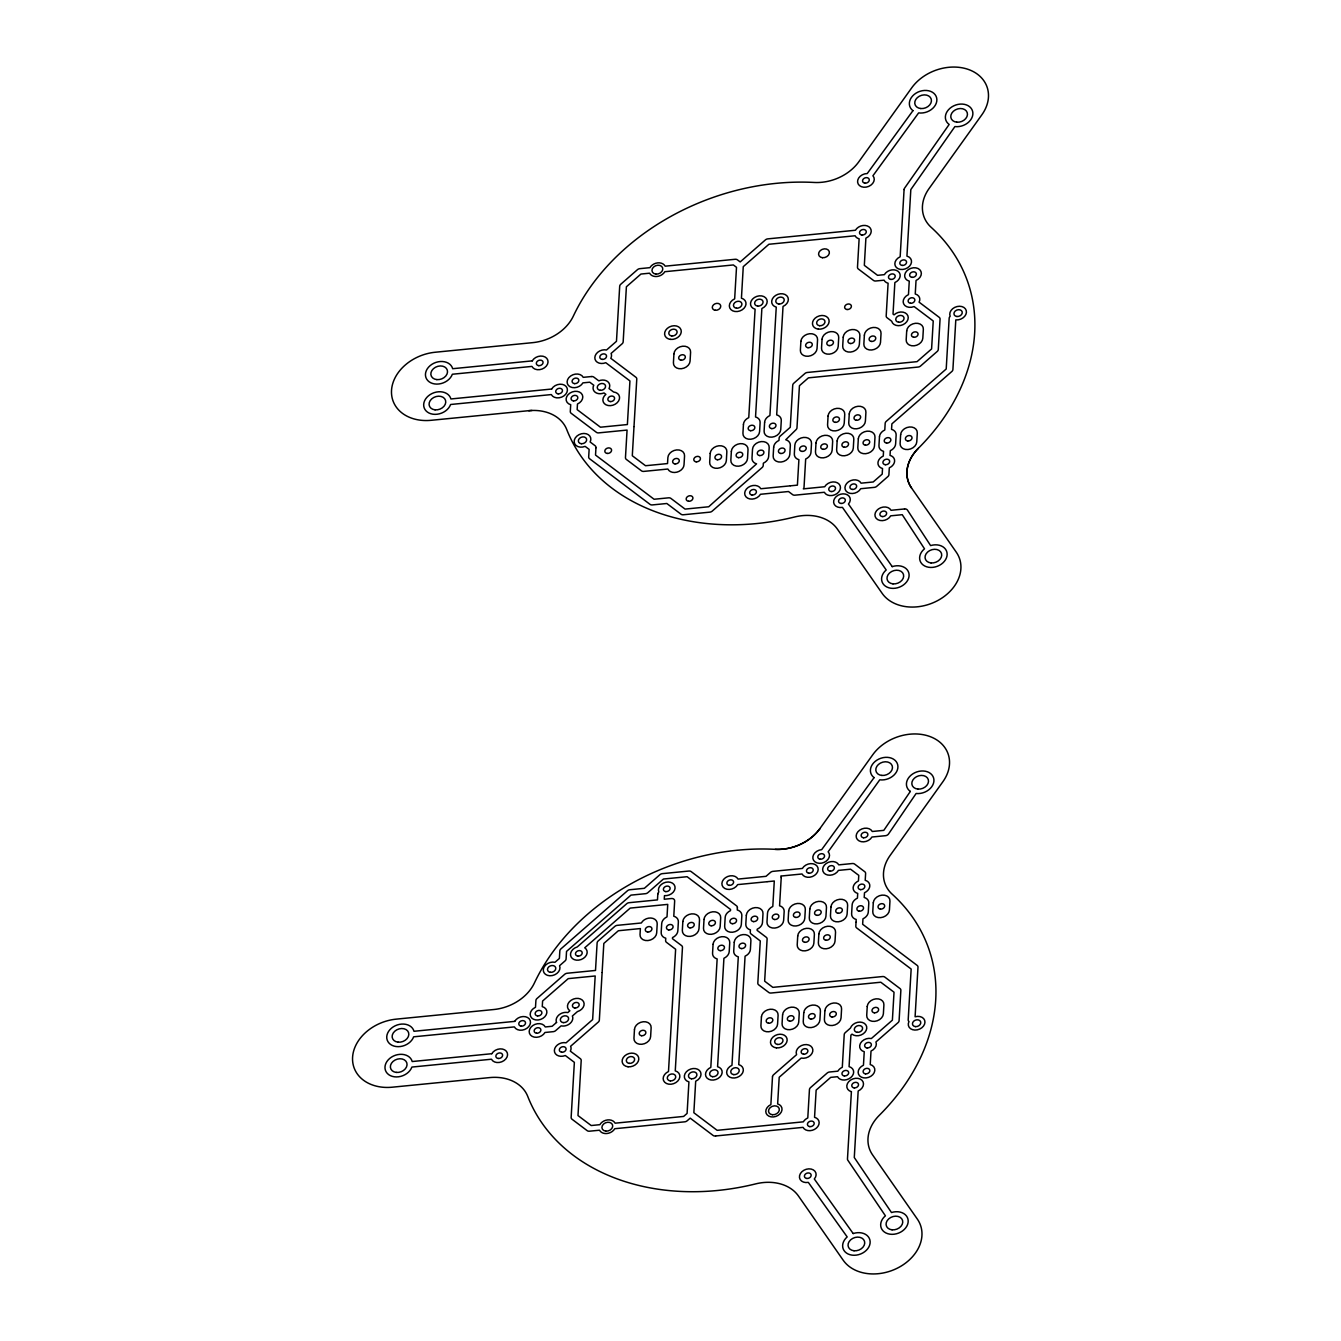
<?xml version="1.0" encoding="UTF-8"?>
<svg xmlns="http://www.w3.org/2000/svg" width="1341" height="1341" viewBox="0 0 1341 1341"><rect width="100%" height="100%" fill="white"/><g stroke="black" fill="none" stroke-linecap="round" stroke-linejoin="round"><path stroke-width="1.5" d="M602.109 972.678L599.343 1020.082A3.47 2.682 -20.1 0 1 598.237 1022.127L570.629 1046.265A8.549 6.588 -20.1 0 1 570.344 1051.143L580.318 1058.669A3.487 2.682 -20.1 0 1 581.189 1060.681L577.988 1115.561L591.213 1125.535L599.863 1124.68A8.549 6.588 -20.1 0 1 607.708 1119.903A8.549 6.588 -20.1 0 1 615.083 1123.188L683.625 1116.433L687.095 1113.416L688.922 1081.885A8.549 6.588 -20.1 0 1 686.357 1071.794A8.549 6.588 -20.1 0 1 699.482 1070.504A8.549 6.588 -20.1 0 1 695.694 1081.215L693.85 1112.745L717.15 1130.329L803.36 1121.83A8.549 6.588 -20.1 0 1 807.785 1117.975L809.444 1089.613A3.47 2.682 -20.1 0 1 810.551 1087.568L827.179 1073.035A3.487 2.682 -20.1 0 1 829.794 1071.979L837.874 1071.174A8.549 6.588 -20.1 0 1 842.299 1067.302L844.21 1034.783A3.487 2.682 -20.1 0 1 845.316 1032.587L850.429 1028.111A8.549 6.588 -20.1 0 1 862.313 1022.429A8.549 6.588 -20.1 0 1 864.911 1032.302A8.549 6.588 -20.1 0 1 852.021 1034.146L850.915 1035.118L849.071 1066.648A8.549 6.588 -20.1 0 1 850.932 1077.426A8.549 6.588 -20.1 0 1 837.555 1076.706L830.699 1077.376L816.149 1090.099L814.557 1117.304A8.549 6.588 -20.1 0 1 816.418 1128.083A8.549 6.588 -20.1 0 1 803.041 1127.362L715.608 1135.978M602.126 972.426L603.819 943.444L618.369 930.738L640.378 928.559L640.026 934.576A8.549 6.588 -20.1 0 0 647.954 940.561A8.549 6.588 -20.1 0 0 656.688 932.934L657.207 924.033A8.549 6.588 -20.1 0 0 650.905 918.015A8.549 6.588 -20.1 0 0 641.35 922.977L617.279 925.34A3.487 2.682 -20.1 0 0 614.714 926.497L598.22 940.913A3.487 2.682 -20.1 0 0 597.114 943.109L595.505 970.448L567.327 973.231A3.487 2.682 -20.1 0 0 564.712 974.287L537.003 998.492A3.487 2.682 -20.1 0 0 535.897 1000.688L535.495 1007.292A8.549 6.588 -20.1 0 0 531.723 1018.02A8.549 6.588 -20.1 0 0 544.848 1016.729A8.549 6.588 -20.1 0 0 542.267 1006.622L542.602 1001.023L568.232 978.628L595.186 975.98L592.638 1019.596L566.07 1042.812A8.549 6.588 -20.1 0 0 554.369 1050.288A8.549 6.588 -20.1 0 0 565.315 1055.518L574.367 1062.34L571.149 1117.371A3.487 2.682 -20.1 0 0 572.138 1119.316L587.14 1130.631A3.487 2.682 -20.1 0 0 589.654 1131.184L599.528 1130.212A8.549 6.588 -20.1 0 0 606.903 1133.514A8.549 6.588 -20.1 0 0 614.765 1128.72L684.698 1121.83A3.487 2.682 -20.1 0 0 687.279 1120.674L690.179 1118.143L713.077 1135.425A3.487 2.682 -20.1 0 0 715.608 1135.978M633.991 426.773L632.298 455.756L645.524 465.729L667.533 463.567L667.885 457.549A8.549 6.588 -20.1 0 1 676.618 449.922A8.549 6.588 -20.1 0 1 684.547 455.906L684.027 464.807A8.549 6.588 -20.1 0 1 676.954 472.149A8.549 6.588 -20.1 0 1 667.868 469.032L643.797 471.395A3.487 2.682 -20.1 0 1 641.333 470.725L626.348 459.427A3.487 2.682 -20.1 0 1 625.476 457.415L627.068 430.075L598.891 432.858A3.487 2.682 -20.1 0 1 596.376 432.305L571.182 413.296A3.487 2.682 -20.1 0 1 570.311 411.301L570.696 404.697A8.549 6.588 -20.1 0 1 568.131 394.606A8.549 6.588 -20.1 0 1 581.256 393.299A8.549 6.588 -20.1 0 1 577.468 404.027L577.15 409.625L600.45 427.209L627.387 424.544L629.935 380.928L605.78 362.707A8.549 6.588 -20.1 0 1 594.834 357.46A8.549 6.588 -20.1 0 1 606.534 350.001L616.474 341.301L619.693 286.27A3.487 2.682 -20.1 0 1 620.933 284.108L637.428 269.692A3.487 2.682 -20.1 0 1 640.043 268.636L649.916 267.664A8.549 6.588 -20.1 0 1 657.76 262.87A8.549 6.588 -20.1 0 1 665.136 266.172L735.086 259.282A3.487 2.682 -20.1 0 1 737.55 259.936L740.182 261.931L765.393 239.905A3.487 2.682 -20.1 0 1 768.007 238.849L855.441 230.25A8.549 6.588 -20.1 0 1 869.052 226.864A8.549 6.588 -20.1 0 1 865.9 238.145L864.325 265.35L877.55 275.324L884.389 274.654A8.549 6.588 -20.1 0 1 898.017 271.268A8.549 6.588 -20.1 0 1 894.866 282.549L893.022 314.079L894.045 314.833A8.549 6.588 -20.1 0 1 906.851 314.146A8.549 6.588 -20.1 0 1 903.063 324.656A8.549 6.588 -20.1 0 1 891.715 321.253L887.072 317.75A3.487 2.682 -20.1 0 1 886.2 315.738L888.094 283.219A8.549 6.588 -20.1 0 1 884.071 280.185L875.991 280.973A3.487 2.682 -20.1 0 1 873.477 280.42L858.357 269.021A3.47 2.682 -20.1 0 1 857.486 267.161L859.128 238.815A8.549 6.588 -20.1 0 1 855.105 235.765L768.913 244.263L743.266 266.658L741.439 298.188A8.549 6.588 -20.1 0 1 744.004 308.279A8.549 6.588 -20.1 0 1 730.879 309.57A8.549 6.588 -20.1 0 1 734.667 298.842L736.511 267.328L733.359 264.948L664.818 271.703A8.549 6.588 -20.1 0 1 656.973 276.481A8.549 6.588 -20.1 0 1 649.597 273.195L640.948 274.05L626.398 286.756L623.179 341.637A3.487 2.682 -20.1 0 1 622.073 343.832L611.094 353.437A8.549 6.588 -20.1 0 1 610.809 358.315L635.902 377.257A3.47 2.682 -20.1 0 1 636.774 379.117L634.008 426.522M781.216 877.701L779.574 905.795A8.549 6.588 -20.1 0 1 784.167 911.528L783.63 920.429A8.549 6.588 -20.1 0 1 774.914 928.056A8.549 6.588 -20.1 0 1 766.985 922.072L767.505 913.171A8.549 6.588 -20.1 0 1 772.802 906.466L774.293 881.003L767.27 881.691M819.904 828.604L872.74 754.765A42.744 32.972 -20.1 0 1 930.369 736.695A42.744 32.972 -20.1 0 1 942.907 781.686L890.072 855.524A42.728 32.972 -20.1 0 0 892.201 894.212A213.672 164.876 -20.1 0 1 879.277 1115.343A42.744 32.972 -20.1 0 0 872.572 1154.886L917.361 1219.12A42.728 32.972 -20.1 0 1 899.375 1267.094A42.728 32.972 -20.1 0 1 843.221 1260.255L798.448 1196.004A42.744 32.972 -20.1 0 0 755.737 1183.868A213.672 164.876 -20.1 0 1 527.751 1096.418A42.744 32.989 -20.1 0 0 489.834 1077.577L392.243 1087.199A42.728 32.972 -20.1 0 1 352.582 1057.261A42.728 32.972 -20.1 0 1 396.215 1019.143L493.806 1009.522A42.728 32.972 -20.1 0 0 534.405 982.987A213.672 164.876 -20.1 0 1 775.266 849.339A42.744 32.989 -20.1 0 0 819.921 828.604A42.761 32.989 -20.1 0 1 775.266 849.339M528.79 410.681L431.199 420.303A42.744 32.972 -20.1 0 1 391.522 390.382A42.744 32.972 -20.1 0 1 435.171 352.247L532.763 342.642A42.728 32.972 -20.1 0 0 573.345 316.09A213.672 164.876 -20.1 0 1 814.205 182.46A42.744 32.989 -20.1 0 0 858.86 161.708L911.696 87.869A42.744 32.972 -20.1 0 1 969.325 69.799A42.744 32.972 -20.1 0 1 981.863 114.79L929.011 188.628A42.728 32.972 -20.1 0 0 931.157 227.316A213.672 164.876 -20.1 0 1 918.233 448.43A42.728 32.972 -20.1 0 0 911.545 487.99L956.301 552.224A42.744 32.972 -20.1 0 1 938.348 600.215A42.744 32.972 -20.1 0 1 882.16 593.359L837.404 529.125A42.728 32.972 -20.1 0 0 794.677 516.972A213.672 164.876 -20.1 0 1 566.723 429.506A42.744 32.989 -20.1 0 0 528.79 410.681L531.991 410.48M790.05 485.861L760.8 488.744A8.549 6.588 -20.1 0 0 748.211 487.403A8.549 6.588 -20.1 0 0 747.591 498.131A8.549 6.588 -20.1 0 0 760.481 494.276L788.491 491.527L792.464 494.511A3.487 2.682 -20.1 0 0 794.928 495.181L824.346 492.281A8.549 6.588 -20.1 0 0 836.935 493.622A8.549 6.588 -20.1 0 0 837.572 482.894A8.549 6.588 -20.1 0 0 824.681 486.749L803.343 488.862A3.47 2.682 -20.1 0 0 804.03 487.236L805.673 459.024A8.549 6.588 -20.1 0 0 810.987 452.319L811.506 443.418A8.549 6.588 -20.1 0 0 803.561 437.434A8.549 6.588 -20.1 0 0 794.844 445.061L794.325 453.962A8.549 6.588 -20.1 0 0 798.901 459.678L797.409 485.14L790.402 485.828M766.918 881.741L737.684 884.607A8.549 6.588 -20.1 0 1 724.794 888.463A8.549 6.588 -20.1 0 1 725.414 877.735A8.549 6.588 -20.1 0 1 738.003 879.076L766.013 876.327L770.388 872.505A3.487 2.682 -20.1 0 1 772.969 871.348L802.387 868.448A8.549 6.588 -20.1 0 1 815.278 864.593A8.549 6.588 -20.1 0 1 814.641 875.321A8.549 6.588 -20.1 0 1 802.052 873.98L780.73 876.075A3.47 2.682 -20.1 0 1 781.233 877.584M911.528 487.99A42.744 32.989 -20.1 0 1 918.233 448.43M595.957 447.726L595.521 455.068L654.09 499.254L668.556 497.829A3.487 2.682 -20.1 0 1 671.02 498.5L685.067 509.094L708.719 506.764L756.575 463.852A8.549 6.588 -20.1 0 1 751.999 458.119L752.519 449.218A8.549 6.588 -20.1 0 1 761.252 441.591A8.549 6.588 -20.1 0 1 769.181 447.576L768.661 456.476A8.549 6.588 -20.1 0 1 763.347 463.181L763.23 465.344A3.487 2.682 -20.1 0 1 762.107 467.54L712.239 511.105A3.47 2.682 -20.1 0 1 709.741 512.161L683.524 514.743A3.487 2.682 -20.1 0 1 680.993 514.19L666.829 503.495L652.531 504.903A3.487 2.682 -20.1 0 1 650.016 504.35L589.571 458.739A3.47 2.682 -20.1 0 1 588.682 456.895L589.135 449.386L585.129 446.369A8.549 6.588 -20.1 0 1 574.183 441.96A8.549 6.588 -20.1 0 1 583.922 433.461A8.549 6.588 -20.1 0 1 590.141 441.994L595.086 445.715A3.487 2.682 -20.1 0 1 595.957 447.726M737.382 907.807L737.265 909.969A8.549 6.588 -20.1 0 1 741.841 915.702L741.322 924.603A8.549 6.588 -20.1 0 1 732.588 932.23A8.549 6.588 -20.1 0 1 724.66 926.245L725.179 917.345A8.549 6.588 -20.1 0 1 730.493 910.64L730.56 909.483L687.112 876.712L663.46 879.025L648.005 892.536A3.487 2.682 -20.1 0 1 645.44 893.693L630.974 895.118L566.539 951.406L566.103 958.765A3.487 2.682 -20.1 0 1 564.997 960.961L559.549 965.721A8.549 6.588 -20.1 0 1 552.257 975.577A8.549 6.588 -20.1 0 1 543.407 968.906A8.549 6.588 -20.1 0 1 554.99 962.285L559.398 958.429L559.834 950.937A3.47 2.682 -20.1 0 1 560.94 948.875L627.437 890.776A3.487 2.682 -20.1 0 1 630.069 889.72L644.351 888.312L659.94 874.684A3.487 2.682 -20.1 0 1 662.555 873.628L688.788 871.047A3.47 2.682 -20.1 0 1 691.185 871.616L736.511 905.812A3.487 2.682 -20.1 0 1 737.382 907.807M856.027 922.306L855.826 925.944A3.487 2.682 -20.1 0 0 856.681 927.938L911.159 969.04L908.209 1019.596A3.487 2.682 -20.1 0 0 908.98 1021.54A8.549 6.588 -20.1 0 0 914.83 1030.056A8.549 6.588 -20.1 0 0 924.955 1022.177A8.549 6.588 -20.1 0 0 915.098 1016.78L917.982 967.364A3.487 2.682 -20.1 0 0 917.11 965.369L862.649 924.267L862.967 918.803A8.549 6.588 -20.1 0 0 868.281 912.098L868.8 903.197A8.549 6.588 -20.1 0 0 864.207 897.464L864.492 892.754A8.549 6.588 -20.1 0 0 869.789 886.049A8.549 6.588 -20.1 0 0 865.213 880.316L865.615 873.561A3.487 2.682 -20.1 0 0 864.61 871.616L854.653 864.107A3.487 2.682 -20.1 0 0 852.138 863.554L838.762 864.861A8.549 6.588 -20.1 0 0 826.173 863.52A8.549 6.588 -20.1 0 0 825.553 874.248A8.549 6.588 -20.1 0 0 838.443 870.393L850.58 869.203L858.776 875.371L858.441 880.97A8.549 6.588 -20.1 0 0 853.144 887.675A8.549 6.588 -20.1 0 0 857.72 893.408L857.435 898.135A8.549 6.588 -20.1 0 0 852.138 904.84L851.619 913.741A8.549 6.588 -20.1 0 0 856.195 919.473L856.027 922.306M634.477 1029.385L633.958 1038.286A8.549 6.588 -20.1 0 0 641.903 1044.27A8.549 6.588 -20.1 0 0 650.62 1036.643L651.139 1027.742A8.549 6.588 -20.1 0 0 643.211 1021.758A8.549 6.588 -20.1 0 0 634.477 1029.385M673.936 353.84L673.417 362.74A8.549 6.588 -20.1 0 0 681.362 368.725A8.549 6.588 -20.1 0 0 690.079 361.098L690.598 352.197A8.549 6.588 -20.1 0 0 682.67 346.213A8.549 6.588 -20.1 0 0 673.936 353.84M657.828 894.028L657.476 899.895L629.13 902.694A3.487 2.682 -20.1 0 0 626.565 903.851L577.233 946.947A8.549 6.588 -20.1 0 0 571.115 956.971A8.549 6.588 -20.1 0 0 583.436 958.362A8.549 6.588 -20.1 0 0 584.76 947.785L630.203 908.092L667.734 904.387L667.013 916.875A8.549 6.588 -20.1 0 0 661.7 923.58L661.18 932.481A8.549 6.588 -20.1 0 0 665.756 938.214L665.622 940.51A3.487 2.682 -20.1 0 0 666.628 942.455L675.629 949.26L668.489 1071.526A8.549 6.588 -20.1 0 0 664.7 1082.254A8.549 6.588 -20.1 0 0 677.842 1080.963A8.549 6.588 -20.1 0 0 675.261 1070.872L682.468 947.45A3.487 2.682 -20.1 0 0 681.479 945.506L672.461 938.7L672.528 937.56A8.549 6.588 -20.1 0 0 677.842 930.855L678.362 921.954A8.549 6.588 -20.1 0 0 673.785 916.221L674.657 901.085A3.47 2.682 -20.1 0 0 671.455 898.52L664.248 899.241L664.466 895.654A8.549 6.588 -20.1 0 0 675.059 888.245A8.549 6.588 -20.1 0 0 665.756 882.277A8.549 6.588 -20.1 0 0 658.833 892.05A3.47 2.682 -20.1 0 0 657.828 894.028M682.854 921.502L682.334 930.403A8.549 6.588 -20.1 0 0 690.28 936.387A8.549 6.588 -20.1 0 0 698.996 928.76L699.516 919.859A8.549 6.588 -20.1 0 0 691.587 913.875A8.549 6.588 -20.1 0 0 682.854 921.502M710.21 453.392L709.674 462.293A8.549 6.588 -20.1 0 0 717.619 468.277A8.549 6.588 -20.1 0 0 726.336 460.65L726.856 451.749A8.549 6.588 -20.1 0 0 718.927 445.765A8.549 6.588 -20.1 0 0 710.21 453.392M704.025 919.423L703.505 928.324A8.549 6.588 -20.1 0 0 711.434 934.308A8.549 6.588 -20.1 0 0 720.167 926.681L720.687 917.78A8.549 6.588 -20.1 0 0 712.741 911.796A8.549 6.588 -20.1 0 0 704.025 919.423M731.365 451.297L730.845 460.198A8.549 6.588 -20.1 0 0 738.774 466.182A8.549 6.588 -20.1 0 0 747.507 458.572L748.027 449.671A8.549 6.588 -20.1 0 0 740.081 443.67A8.549 6.588 -20.1 0 0 731.365 451.297M713.077 944.299L712.557 953.2A8.549 6.588 -20.1 0 0 717.15 958.932L710.814 1067.369A8.549 6.588 -20.1 0 0 707.025 1078.08A8.549 6.588 -20.1 0 0 720.151 1076.789A8.549 6.588 -20.1 0 0 717.586 1066.698L723.922 958.279A8.549 6.588 -20.1 0 0 729.219 951.574L729.739 942.673A8.549 6.588 -20.1 0 0 721.81 936.688A8.549 6.588 -20.1 0 0 713.077 944.299M743.45 424.343L742.931 433.244A8.549 6.588 -20.1 0 0 750.876 439.228A8.549 6.588 -20.1 0 0 759.593 431.601L760.112 422.7A8.549 6.588 -20.1 0 0 755.536 416.967L761.872 308.531A8.549 6.588 -20.1 0 0 765.661 297.819A8.549 6.588 -20.1 0 0 752.519 299.11A8.549 6.588 -20.1 0 0 755.1 309.201L748.764 417.638A8.549 6.588 -20.1 0 0 743.45 424.343M734.248 942.22L733.728 951.121A8.549 6.588 -20.1 0 0 738.304 956.854L731.968 1065.29A8.549 6.588 -20.1 0 0 728.18 1076.002A8.549 6.588 -20.1 0 0 741.322 1074.711A8.549 6.588 -20.1 0 0 738.74 1064.62L745.076 956.183A8.549 6.588 -20.1 0 0 750.39 949.478L750.91 940.577A8.549 6.588 -20.1 0 0 742.964 934.593A8.549 6.588 -20.1 0 0 734.248 942.22M764.621 422.247L764.102 431.148A8.549 6.588 -20.1 0 0 772.03 437.132A8.549 6.588 -20.1 0 0 780.764 429.506L781.283 420.605A8.549 6.588 -20.1 0 0 776.69 414.872L783.027 306.452A8.549 6.588 -20.1 0 0 786.815 295.724A8.549 6.588 -20.1 0 0 773.69 297.031A8.549 6.588 -20.1 0 0 776.255 307.123L769.918 415.542A8.549 6.588 -20.1 0 0 764.621 422.247M746.334 915.249L745.814 924.15A8.549 6.588 -20.1 0 0 750.407 929.883L750.273 932.179A3.487 2.682 -20.1 0 0 751.262 934.124L760.28 940.929L757.816 982.987A3.487 2.682 -20.1 0 0 758.822 984.948L768.644 992.357A3.487 2.682 -20.1 0 0 771.109 993.027L880.802 982.232L894.028 992.206L892.385 1020.166L871.348 1038.537A8.549 6.588 -20.1 0 0 860.453 1043.332A8.549 6.588 -20.1 0 0 864.241 1051.73L863.453 1065.223A8.549 6.588 -20.1 0 0 859.682 1075.951A8.549 6.588 -20.1 0 0 872.807 1074.661A8.549 6.588 -20.1 0 0 870.225 1064.553L871.013 1051.059A8.549 6.588 -20.1 0 0 875.924 1041.974L897.984 1022.697A3.47 2.682 -20.1 0 0 899.09 1020.635L900.85 990.53A3.487 2.682 -20.1 0 0 899.979 988.535L884.876 977.136A3.47 2.682 -20.1 0 0 882.529 976.55L772.835 987.362L764.655 981.176L767.102 939.253A3.487 2.682 -20.1 0 0 766.231 937.258L757.112 930.369L757.179 929.212A8.549 6.588 -20.1 0 0 762.476 922.507L762.995 913.607A8.549 6.588 -20.1 0 0 755.067 907.622A8.549 6.588 -20.1 0 0 746.334 915.249M773.673 447.14L773.154 456.041A8.549 6.588 -20.1 0 0 781.099 462.025A8.549 6.588 -20.1 0 0 789.815 454.398L790.335 445.497A8.549 6.588 -20.1 0 0 785.759 439.764L795.867 429.841A3.487 2.682 -20.1 0 0 796.99 427.645L799.437 385.722L808.439 377.844L918.132 367.048A3.47 2.682 -20.1 0 0 920.563 366.009L937.191 351.476A3.487 2.682 -20.1 0 0 938.298 349.28L940.058 319.175A3.47 2.682 -20.1 0 0 939.186 317.314L919.121 302.178A8.549 6.588 -20.1 0 0 915.249 293.964L916.037 280.47A8.549 6.588 -20.1 0 0 919.809 269.742A8.549 6.588 -20.1 0 0 906.684 271.033A8.549 6.588 -20.1 0 0 909.265 281.141L908.477 294.618A8.549 6.588 -20.1 0 0 903.65 303.871A8.549 6.588 -20.1 0 0 914.109 306.569L933.235 320.985L931.593 348.945L917.043 361.651L807.366 372.463A3.487 2.682 -20.1 0 0 804.784 373.619L793.973 383.073A3.487 2.682 -20.1 0 0 792.732 385.236L790.268 427.31L780.361 435.976A3.487 2.682 -20.1 0 0 779.121 438.138L778.987 440.435A8.549 6.588 -20.1 0 0 773.673 447.14M761.437 1016.88L760.917 1025.781A8.549 6.588 -20.1 0 0 768.846 1031.765A8.549 6.588 -20.1 0 0 777.579 1024.138L778.098 1015.238A8.549 6.588 -20.1 0 0 770.17 1009.253A8.549 6.588 -20.1 0 0 761.437 1016.88M800.895 341.352L800.376 350.252A8.549 6.588 -20.1 0 0 808.305 356.237A8.549 6.588 -20.1 0 0 817.038 348.61L817.557 339.709A8.549 6.588 -20.1 0 0 809.629 333.725A8.549 6.588 -20.1 0 0 800.895 341.352M772.5 1076.823L770.874 1104.598A8.331 6.437 -20.1 0 0 767.287 1115.025A8.331 6.437 -20.1 0 0 780.06 1113.768A8.331 6.437 -20.1 0 0 777.646 1103.928L779.205 1077.259L801.164 1058.083A8.549 6.588 -20.1 0 0 812.747 1051.445A8.549 6.588 -20.1 0 0 803.896 1044.773A8.549 6.588 -20.1 0 0 796.604 1054.646L773.606 1074.728A3.47 2.682 -20.1 0 0 772.5 1076.823M782.591 1014.802L782.071 1023.703A8.549 6.588 -20.1 0 0 790.017 1029.687A8.549 6.588 -20.1 0 0 798.733 1022.06L799.253 1013.159A8.549 6.588 -20.1 0 0 791.324 1007.175A8.549 6.588 -20.1 0 0 782.591 1014.802M788.659 911.092L788.139 919.993A8.549 6.588 -20.1 0 0 796.068 925.977A8.549 6.588 -20.1 0 0 804.801 918.35L805.321 909.449A8.549 6.588 -20.1 0 0 797.392 903.465A8.549 6.588 -20.1 0 0 788.659 911.092M815.999 442.966L815.479 451.867A8.549 6.588 -20.1 0 0 823.408 457.851A8.549 6.588 -20.1 0 0 832.141 450.224L832.66 441.323A8.549 6.588 -20.1 0 0 824.732 435.339A8.549 6.588 -20.1 0 0 815.999 442.966M822.05 339.256L821.53 348.157A8.549 6.588 -20.1 0 0 829.476 354.141A8.549 6.588 -20.1 0 0 838.192 346.514L838.712 337.614A8.549 6.588 -20.1 0 0 830.783 331.629A8.549 6.588 -20.1 0 0 822.05 339.256M797.727 935.968L797.208 944.869A8.549 6.588 -20.1 0 0 805.136 950.853A8.549 6.588 -20.1 0 0 813.87 943.226L814.389 934.325A8.549 6.588 -20.1 0 0 806.444 928.341A8.549 6.588 -20.1 0 0 797.727 935.968M828.084 415.995L827.565 424.896A8.549 6.588 -20.1 0 0 835.51 430.88A8.549 6.588 -20.1 0 0 844.227 423.253L844.746 414.352A8.549 6.588 -20.1 0 0 836.818 408.368A8.549 6.588 -20.1 0 0 828.084 415.995M803.762 1012.706L803.242 1021.607A8.549 6.588 -20.1 0 0 811.171 1027.592A8.549 6.588 -20.1 0 0 819.904 1019.981L820.424 1011.08A8.549 6.588 -20.1 0 0 812.478 1005.08A8.549 6.588 -20.1 0 0 803.762 1012.706M809.813 908.997L809.293 917.898A8.549 6.588 -20.1 0 0 817.222 923.882A8.549 6.588 -20.1 0 0 825.955 916.272L826.475 907.371A8.549 6.588 -20.1 0 0 818.546 901.387A8.549 6.588 -20.1 0 0 809.813 908.997M837.153 440.887L836.633 449.788A8.549 6.588 -20.1 0 0 844.579 455.772A8.549 6.588 -20.1 0 0 853.295 448.145L853.815 439.245A8.549 6.588 -20.1 0 0 845.886 433.26A8.549 6.588 -20.1 0 0 837.153 440.887M843.221 337.178L842.701 346.079A8.549 6.588 -20.1 0 0 850.63 352.063A8.549 6.588 -20.1 0 0 859.363 344.436L859.883 335.535A8.549 6.588 -20.1 0 0 851.937 329.551A8.549 6.588 -20.1 0 0 843.221 337.178M818.882 933.889L818.362 942.79A8.549 6.588 -20.1 0 0 826.291 948.774A8.549 6.588 -20.1 0 0 835.024 941.147L835.544 932.246A8.549 6.588 -20.1 0 0 827.615 926.262A8.549 6.588 -20.1 0 0 818.882 933.889M849.255 413.916L848.736 422.817A8.549 6.588 -20.1 0 0 856.664 428.802A8.549 6.588 -20.1 0 0 865.398 421.175L865.917 412.274A8.549 6.588 -20.1 0 0 857.972 406.289A8.549 6.588 -20.1 0 0 849.255 413.916M824.916 1010.628L824.397 1019.529A8.549 6.588 -20.1 0 0 832.325 1025.513A8.549 6.588 -20.1 0 0 841.058 1017.886L841.578 1008.985A8.549 6.588 -20.1 0 0 833.649 1003.001A8.549 6.588 -20.1 0 0 824.916 1010.628M830.967 906.918L830.448 915.819A8.549 6.588 -20.1 0 0 838.393 921.803A8.549 6.588 -20.1 0 0 847.11 914.176L847.629 905.276A8.549 6.588 -20.1 0 0 839.701 899.291A8.549 6.588 -20.1 0 0 830.967 906.918M858.324 438.809L857.804 447.71A8.549 6.588 -20.1 0 0 865.733 453.694A8.549 6.588 -20.1 0 0 874.466 446.067L874.986 437.166A8.549 6.588 -20.1 0 0 867.04 431.182A8.549 6.588 -20.1 0 0 858.324 438.809M864.375 335.099L863.855 344A8.549 6.588 -20.1 0 0 871.784 349.984A8.549 6.588 -20.1 0 0 880.517 342.357L881.037 333.456A8.549 6.588 -20.1 0 0 873.108 327.472A8.549 6.588 -20.1 0 0 864.375 335.099M879.478 436.713L878.958 445.614A8.549 6.588 -20.1 0 0 883.535 451.347L883.266 456.074A8.549 6.588 -20.1 0 0 877.953 462.779A8.549 6.588 -20.1 0 0 882.529 468.512L882.21 474.111L873.209 481.972L861.056 483.179A8.549 6.588 -20.1 0 0 848.467 481.821A8.549 6.588 -20.1 0 0 847.847 492.549A8.549 6.588 -20.1 0 0 860.738 488.711L874.114 487.386A3.487 2.682 -20.1 0 0 876.729 486.33L887.675 476.759A3.487 2.682 -20.1 0 0 888.915 474.58L889.301 467.841A8.549 6.588 -20.1 0 0 894.615 461.136A8.549 6.588 -20.1 0 0 890.038 455.404L890.307 450.677A8.549 6.588 -20.1 0 0 895.62 443.988L896.14 435.087A8.549 6.588 -20.1 0 0 891.547 429.355L891.882 423.873L951.808 371.524A3.487 2.682 -20.1 0 0 952.915 369.328L955.798 319.912A8.549 6.588 -20.1 0 0 966.408 312.503A8.549 6.588 -20.1 0 0 957.088 306.536A8.549 6.588 -20.1 0 0 950.166 316.308A3.487 2.682 -20.1 0 0 949.16 318.42L946.21 368.993L886.284 421.342A3.487 2.682 -20.1 0 0 885.161 423.538L884.792 430.008A8.549 6.588 -20.1 0 0 879.478 436.713M851.401 1091.675L847.478 1158.909A3.503 2.699 -20.1 0 0 847.931 1160.367L885.412 1215.818A14.114 10.896 -20.1 0 0 887.826 1233.72A14.114 10.896 -20.1 0 0 908.058 1222.741A14.114 10.896 -20.1 0 0 891.48 1212.532L854.284 1157.518L858.173 1091.004A8.549 6.588 -20.1 0 0 861.961 1080.276A8.549 6.588 -20.1 0 0 848.819 1081.567A8.549 6.588 -20.1 0 0 851.401 1091.675M904.085 189.534L900.163 256.768A8.549 6.588 -20.1 0 0 896.375 267.496A8.549 6.588 -20.1 0 0 909.5 266.205A8.549 6.588 -20.1 0 0 906.935 256.114L910.824 189.584L954.909 126.574A14.114 10.896 -20.1 0 0 972.879 112.962A14.114 10.896 -20.1 0 0 953.702 105.855A14.114 10.896 -20.1 0 0 949.16 124.445L904.722 187.958A3.503 2.699 -20.1 0 0 904.085 189.534M867.241 1006.454L866.722 1015.372A8.549 6.588 -20.1 0 0 874.65 1021.356A8.549 6.588 -20.1 0 0 883.384 1013.729L883.903 1004.828A8.549 6.588 -20.1 0 0 875.958 998.844A8.549 6.588 -20.1 0 0 867.241 1006.454M873.293 902.761L872.773 911.662A8.549 6.588 -20.1 0 0 880.702 917.646A8.549 6.588 -20.1 0 0 889.435 910.019L889.955 901.118A8.549 6.588 -20.1 0 0 882.026 895.134A8.549 6.588 -20.1 0 0 873.293 902.761M900.632 434.635L900.113 443.536A8.549 6.588 -20.1 0 0 908.041 449.52A8.549 6.588 -20.1 0 0 916.775 441.893L917.294 432.992A8.549 6.588 -20.1 0 0 909.366 427.008A8.549 6.588 -20.1 0 0 900.632 434.635M906.7 330.925L906.181 339.826A8.549 6.588 -20.1 0 0 914.109 345.81A8.549 6.588 -20.1 0 0 922.826 338.183L923.346 329.283A8.549 6.588 -20.1 0 0 915.417 323.298A8.549 6.588 -20.1 0 0 906.7 330.925M910.338 791.425L883.803 830.364L872.27 831.487A8.549 6.588 -20.1 0 0 859.682 830.146A8.549 6.588 -20.1 0 0 859.061 840.874A8.549 6.588 -20.1 0 0 871.952 837.019L885.462 835.694A3.47 2.682 -20.1 0 0 888.547 833.951L916.121 793.486A14.114 10.896 -20.1 0 0 933.923 779.724A14.114 10.896 -20.1 0 0 914.596 772.835A14.114 10.896 -20.1 0 0 910.338 791.425M874.081 777.612L821.681 849.641A8.549 6.588 -20.1 0 0 812.931 858.676A8.549 6.588 -20.1 0 0 824.195 862.347A8.549 6.588 -20.1 0 0 828.151 851.803L879.763 779.808A14.114 10.896 -20.1 0 0 897.917 766.365A14.114 10.896 -20.1 0 0 878.891 759.04A14.114 10.896 -20.1 0 0 874.081 777.612M912.953 110.666L867.241 173.542A8.549 6.588 -20.1 0 0 857.603 182.108A8.549 6.588 -20.1 0 0 868.599 186.433A8.549 6.588 -20.1 0 0 872.924 175.772L918.635 112.895A14.114 10.896 -20.1 0 0 936.873 99.552A14.114 10.896 -20.1 0 0 917.931 92.11A14.114 10.896 -20.1 0 0 912.953 110.666M556.549 1022.429L552.14 1026.267L545.284 1026.955A8.549 6.588 -20.1 0 0 532.695 1025.614A8.549 6.588 -20.1 0 0 532.075 1036.325A8.549 6.588 -20.1 0 0 544.966 1032.486L553.045 1031.682A3.487 2.682 -20.1 0 0 555.66 1030.626L561.108 1025.865A8.549 6.588 -20.1 0 0 570.076 1023.451A8.549 6.588 -20.1 0 0 572.389 1016.009L577.401 1011.617A8.549 6.588 -20.1 0 0 583.519 1001.593A8.549 6.588 -20.1 0 0 571.199 1000.202A8.549 6.588 -20.1 0 0 569.875 1010.779L567.83 1012.572A8.549 6.588 -20.1 0 0 558.862 1014.986A8.549 6.588 -20.1 0 0 556.549 1022.429M532.243 360.88L452.671 368.708A14.114 10.896 -20.1 0 0 431.886 364.333A14.114 10.896 -20.1 0 0 430.813 382.788A14.114 10.896 -20.1 0 0 452.353 374.24L531.924 366.411A8.549 6.588 -20.1 0 0 544.513 367.752A8.549 6.588 -20.1 0 0 545.133 357.024A8.549 6.588 -20.1 0 0 532.243 360.88M591.314 376.553L583.234 377.341A8.549 6.588 -20.1 0 0 570.646 376A8.549 6.588 -20.1 0 0 570.009 386.728A8.549 6.588 -20.1 0 0 582.916 382.872L589.755 382.202L593.761 385.219A8.549 6.588 -20.1 0 0 595.236 392.293A8.549 6.588 -20.1 0 0 604.02 392.947L605.881 394.355A8.549 6.588 -20.1 0 0 605.981 404.798A8.549 6.588 -20.1 0 0 618.603 400.959A8.549 6.588 -20.1 0 0 613.591 392.008L609.032 388.572A8.549 6.588 -20.1 0 0 607.574 381.498A8.549 6.588 -20.1 0 0 598.79 380.844L593.828 377.106A3.487 2.682 -20.1 0 0 591.314 376.553M551.637 389.041L450.911 398.964A14.114 10.896 -20.1 0 0 430.126 394.589A14.114 10.896 -20.1 0 0 429.036 413.045A14.114 10.896 -20.1 0 0 450.593 404.496L551.319 394.572A8.549 6.588 -20.1 0 0 563.89 395.913A8.549 6.588 -20.1 0 0 564.527 385.185A8.549 6.588 -20.1 0 0 551.637 389.041M904.538 508.96L891.027 510.301A8.549 6.588 -20.1 0 0 878.439 508.96A8.549 6.588 -20.1 0 0 877.819 519.671A8.549 6.588 -20.1 0 0 890.709 515.832L902.242 514.693L924.502 548.821A14.114 10.896 -20.1 0 0 926.631 566.79A14.114 10.896 -20.1 0 0 946.981 555.995A14.114 10.896 -20.1 0 0 930.604 545.586L907.471 510.116A3.47 2.682 -20.1 0 0 904.538 508.96M514.709 1021.373L413.983 1031.279A14.114 10.896 -20.1 0 0 393.181 1026.904A14.114 10.896 -20.1 0 0 392.108 1045.36A14.114 10.896 -20.1 0 0 413.648 1036.811L514.374 1026.904A8.549 6.588 -20.1 0 0 526.963 1028.245A8.549 6.588 -20.1 0 0 527.6 1017.517A8.549 6.588 -20.1 0 0 514.709 1021.373M491.778 1053.708L412.207 1061.536A14.114 10.896 -20.1 0 0 391.421 1057.161A14.114 10.896 -20.1 0 0 390.332 1075.616A14.114 10.896 -20.1 0 0 411.888 1067.067L491.46 1059.222A8.549 6.588 -20.1 0 0 504.032 1060.58A8.549 6.588 -20.1 0 0 504.669 1049.852A8.549 6.588 -20.1 0 0 491.778 1053.708M853.178 1233.552L814.322 1178.99A8.549 6.588 -20.1 0 0 811.204 1169.067A8.549 6.588 -20.1 0 0 799.571 1175.621A8.549 6.588 -20.1 0 0 808.321 1182.376L847.177 1236.922A14.114 10.896 -20.1 0 0 850.026 1254.723A14.114 10.896 -20.1 0 0 870.058 1243.442A14.114 10.896 -20.1 0 0 853.178 1233.552M892.218 566.623L848.451 504.032A8.549 6.588 -20.1 0 0 845.433 494.075A8.549 6.588 -20.1 0 0 833.75 500.562A8.549 6.588 -20.1 0 0 842.433 507.367L886.2 569.975A14.114 10.896 -20.1 0 0 888.899 587.811A14.114 10.896 -20.1 0 0 908.997 576.63A14.114 10.896 -20.1 0 0 892.218 566.623M605.78 1131.133A5.548 4.291 -20.1 0 0 612.569 1124.948A5.548 4.291 -20.1 0 0 603.567 1124.043A5.548 4.291 -20.1 0 0 605.78 1131.133M772.382 1114.723A5.548 4.291 -20.1 0 0 779.188 1108.538A5.548 4.291 -20.1 0 0 770.17 1107.632A5.548 4.291 -20.1 0 0 772.382 1114.723M733.795 1074.627A4.341 3.353 -20.1 0 0 739.109 1069.8A4.341 3.353 -20.1 0 0 732.069 1069.079A4.341 3.353 -20.1 0 0 733.795 1074.627M712.641 1076.706A4.341 3.353 -20.1 0 0 717.955 1071.878A4.341 3.353 -20.1 0 0 710.914 1071.174A4.341 3.353 -20.1 0 0 712.641 1076.706M691.487 1078.784A4.341 3.353 -20.1 0 0 696.8 1073.957A4.341 3.353 -20.1 0 0 689.76 1073.253A4.341 3.353 -20.1 0 0 691.487 1078.784M670.316 1080.88A4.341 3.353 -20.1 0 0 675.629 1076.052A4.341 3.353 -20.1 0 0 668.589 1075.331A4.341 3.353 -20.1 0 0 670.316 1080.88M398.143 1042.175A8.549 6.588 -20.1 0 0 408.586 1032.654A8.549 6.588 -20.1 0 0 394.723 1031.263A8.549 6.588 -20.1 0 0 398.143 1042.175M396.366 1072.414A8.549 6.588 -20.1 0 0 406.826 1062.91A8.549 6.588 -20.1 0 0 392.963 1061.502A8.549 6.588 -20.1 0 0 396.366 1072.414M854.033 1250.767A8.549 6.588 -20.1 0 0 864.492 1241.246A8.549 6.588 -20.1 0 0 850.63 1239.855A8.549 6.588 -20.1 0 0 854.033 1250.767M892.083 1229.831A8.549 6.588 -20.1 0 0 902.527 1220.327A8.549 6.588 -20.1 0 0 888.664 1218.919A8.549 6.588 -20.1 0 0 892.083 1229.831M917.814 789.078A8.549 6.588 -20.1 0 0 928.274 779.557A8.549 6.588 -20.1 0 0 914.411 778.166A8.549 6.588 -20.1 0 0 917.814 789.078M881.808 775.433A8.549 6.588 -20.1 0 0 892.251 765.929A8.549 6.588 -20.1 0 0 878.389 764.521A8.549 6.588 -20.1 0 0 881.808 775.433M536.568 1033.224A3.47 2.682 -20.1 0 0 540.809 1029.368A3.47 2.682 -20.1 0 0 535.176 1028.798A3.47 2.682 -20.1 0 0 536.568 1033.224M521.196 1026.15A3.47 2.682 -20.1 0 0 525.437 1022.278A3.47 2.682 -20.1 0 0 519.805 1021.725A3.47 2.682 -20.1 0 0 521.196 1026.15M537.573 1015.942A3.47 2.682 -20.1 0 0 541.814 1012.086A3.47 2.682 -20.1 0 0 536.182 1011.516A3.47 2.682 -20.1 0 0 537.573 1015.942M865.532 1073.873A3.47 2.682 -20.1 0 0 869.773 1070.017A3.47 2.682 -20.1 0 0 864.14 1069.447A3.47 2.682 -20.1 0 0 865.532 1073.873M854.183 1087.886A3.47 2.682 -20.1 0 0 858.441 1084.014A3.47 2.682 -20.1 0 0 852.809 1083.444A3.47 2.682 -20.1 0 0 854.183 1087.886M844.377 1075.951A3.47 2.682 -20.1 0 0 848.618 1072.096A3.47 2.682 -20.1 0 0 842.986 1071.526A3.47 2.682 -20.1 0 0 844.377 1075.951M808.874 873.226A3.47 2.682 -20.1 0 0 813.132 869.37A3.47 2.682 -20.1 0 0 807.5 868.8A3.47 2.682 -20.1 0 0 808.874 873.226M820.206 859.229A3.47 2.682 -20.1 0 0 824.464 855.357A3.47 2.682 -20.1 0 0 818.831 854.787A3.47 2.682 -20.1 0 0 820.206 859.229M830.029 871.147A3.47 2.682 -20.1 0 0 834.286 867.275A3.47 2.682 -20.1 0 0 828.654 866.722A3.47 2.682 -20.1 0 0 830.029 871.147M498.265 1058.485A3.47 2.682 -20.1 0 0 502.523 1054.613A3.47 2.682 -20.1 0 0 496.891 1054.043A3.47 2.682 -20.1 0 0 498.265 1058.485M561.745 1052.232A3.47 2.682 -20.1 0 0 566.003 1048.36A3.47 2.682 -20.1 0 0 560.37 1047.79A3.47 2.682 -20.1 0 0 561.745 1052.232M577.887 956.116A3.47 2.682 -20.1 0 0 582.128 952.261A3.47 2.682 -20.1 0 0 576.496 951.691A3.47 2.682 -20.1 0 0 577.887 956.116M574.853 1007.979A3.47 2.682 -20.1 0 0 579.094 1004.107A3.47 2.682 -20.1 0 0 573.462 1003.537A3.47 2.682 -20.1 0 0 574.853 1007.979M806.829 1178.471A3.47 2.682 -20.1 0 0 811.07 1174.599A3.47 2.682 -20.1 0 0 805.438 1174.045A3.47 2.682 -20.1 0 0 806.829 1178.471M809.847 1126.624A3.47 2.682 -20.1 0 0 814.104 1122.752A3.47 2.682 -20.1 0 0 808.472 1122.182A3.47 2.682 -20.1 0 0 809.847 1126.624M803.561 1054.194A3.47 2.682 -20.1 0 0 807.818 1050.338A3.47 2.682 -20.1 0 0 802.186 1049.768A3.47 2.682 -20.1 0 0 803.561 1054.194M867.04 1047.941A3.47 2.682 -20.1 0 0 871.298 1044.086A3.47 2.682 -20.1 0 0 865.666 1043.516A3.47 2.682 -20.1 0 0 867.04 1047.941M863.537 837.773A3.47 2.682 -20.1 0 0 867.795 833.901A3.47 2.682 -20.1 0 0 862.162 833.348A3.47 2.682 -20.1 0 0 863.537 837.773M860.52 889.619A3.47 2.682 -20.1 0 0 864.761 885.764A3.47 2.682 -20.1 0 0 859.128 885.194A3.47 2.682 -20.1 0 0 860.52 889.619M665.79 891.614A3.47 2.682 -20.1 0 0 670.047 887.742A3.47 2.682 -20.1 0 0 664.415 887.189A3.47 2.682 -20.1 0 0 665.79 891.614M729.269 885.362A3.47 2.682 -20.1 0 0 733.527 881.506A3.47 2.682 -20.1 0 0 727.895 880.936A3.47 2.682 -20.1 0 0 729.269 885.362M732.303 923.698A3.42 2.632 -20.1 0 0 736.494 919.892A3.42 2.632 -20.1 0 0 730.946 919.323A3.42 2.632 -20.1 0 0 732.303 923.698M753.474 921.602A3.42 2.632 -20.1 0 0 757.648 917.797A3.42 2.632 -20.1 0 0 752.1 917.244A3.42 2.632 -20.1 0 0 753.474 921.602M774.629 919.524A3.42 2.632 -20.1 0 0 778.803 915.719A3.42 2.632 -20.1 0 0 773.271 915.165A3.42 2.632 -20.1 0 0 774.629 919.524M795.783 917.445A3.42 2.632 -20.1 0 0 799.974 913.64A3.42 2.632 -20.1 0 0 794.425 913.07A3.42 2.632 -20.1 0 0 795.783 917.445M741.372 948.573A3.42 2.632 -20.1 0 0 745.562 944.768A3.42 2.632 -20.1 0 0 740.014 944.215A3.42 2.632 -20.1 0 0 741.372 948.573M720.218 950.652A3.42 2.632 -20.1 0 0 724.391 946.863A3.42 2.632 -20.1 0 0 718.86 946.293A3.42 2.632 -20.1 0 0 720.218 950.652M826.006 940.242A3.42 2.632 -20.1 0 0 830.196 936.437A3.42 2.632 -20.1 0 0 824.648 935.884A3.42 2.632 -20.1 0 0 826.006 940.242M804.851 942.321A3.42 2.632 -20.1 0 0 809.042 938.516A3.42 2.632 -20.1 0 0 803.494 937.962A3.42 2.632 -20.1 0 0 804.851 942.321M768.577 1023.233A3.42 2.632 -20.1 0 0 772.751 1019.428A3.42 2.632 -20.1 0 0 767.203 1018.875A3.42 2.632 -20.1 0 0 768.577 1023.233M789.732 1021.155A3.42 2.632 -20.1 0 0 793.906 1017.35A3.42 2.632 -20.1 0 0 788.374 1016.78A3.42 2.632 -20.1 0 0 789.732 1021.155M810.886 1019.059A3.42 2.632 -20.1 0 0 815.077 1015.254A3.42 2.632 -20.1 0 0 809.528 1014.701A3.42 2.632 -20.1 0 0 810.886 1019.059M832.04 1016.981A3.42 2.632 -20.1 0 0 836.231 1013.176A3.42 2.632 -20.1 0 0 830.682 1012.623A3.42 2.632 -20.1 0 0 832.04 1016.981M874.366 1012.807A3.42 2.632 -20.1 0 0 878.556 1009.019A3.42 2.632 -20.1 0 0 873.008 1008.449A3.42 2.632 -20.1 0 0 874.366 1012.807M880.417 909.114A3.42 2.632 -20.1 0 0 884.607 905.309A3.42 2.632 -20.1 0 0 879.059 904.739A3.42 2.632 -20.1 0 0 880.417 909.114M859.263 911.193A3.42 2.632 -20.1 0 0 863.453 907.388A3.42 2.632 -20.1 0 0 857.905 906.834A3.42 2.632 -20.1 0 0 859.263 911.193M838.108 913.271A3.42 2.632 -20.1 0 0 842.282 909.466A3.42 2.632 -20.1 0 0 836.75 908.913A3.42 2.632 -20.1 0 0 838.108 913.271M816.954 915.35A3.42 2.632 -20.1 0 0 821.128 911.545A3.42 2.632 -20.1 0 0 815.579 910.992A3.42 2.632 -20.1 0 0 816.954 915.35M668.824 929.933A3.42 2.632 -20.1 0 0 673.014 926.128A3.42 2.632 -20.1 0 0 667.466 925.575A3.42 2.632 -20.1 0 0 668.824 929.933M647.669 932.029A3.42 2.632 -20.1 0 0 651.86 928.223A3.42 2.632 -20.1 0 0 646.312 927.654A3.42 2.632 -20.1 0 0 647.669 932.029M689.995 927.855A3.42 2.632 -20.1 0 0 694.169 924.05A3.42 2.632 -20.1 0 0 688.637 923.496A3.42 2.632 -20.1 0 0 689.995 927.855M641.618 1035.738A3.42 2.632 -20.1 0 0 645.792 1031.933A3.42 2.632 -20.1 0 0 640.26 1031.363A3.42 2.632 -20.1 0 0 641.618 1035.738M711.149 925.776A3.42 2.632 -20.1 0 0 715.34 921.971A3.42 2.632 -20.1 0 0 709.791 921.418A3.42 2.632 -20.1 0 0 711.149 925.776M857.251 1032.335A4.274 3.302 -20.1 0 0 862.481 1027.592A4.274 3.302 -20.1 0 0 855.558 1026.888A4.274 3.302 -20.1 0 0 857.251 1032.335M915.434 1026.619A4.274 3.302 -20.1 0 0 920.664 1021.859A4.274 3.302 -20.1 0 0 913.741 1021.155A4.274 3.302 -20.1 0 0 915.434 1026.619M629.281 1063.379A4.274 3.302 -20.1 0 0 634.511 1058.619A4.274 3.302 -20.1 0 0 627.588 1057.932A4.274 3.302 -20.1 0 0 629.281 1063.379M777.646 1044.471A4.274 3.302 -20.1 0 0 782.876 1039.728A4.274 3.302 -20.1 0 0 775.953 1039.024A4.274 3.302 -20.1 0 0 777.646 1044.471M550.447 972.326A4.274 3.302 -20.1 0 0 555.677 967.565A4.274 3.302 -20.1 0 0 548.754 966.878A4.274 3.302 -20.1 0 0 550.447 972.326M563.287 1022.613A4.274 3.302 -20.1 0 0 568.517 1017.869A4.274 3.302 -20.1 0 0 561.594 1017.165A4.274 3.302 -20.1 0 0 563.287 1022.613M776.422 1047.874A8.549 6.588 -20.1 0 0 786.949 1038.42A8.549 6.588 -20.1 0 0 773.12 1036.928A8.549 6.588 -20.1 0 0 776.422 1047.874M628.057 1066.782A8.549 6.588 -20.1 0 0 638.584 1057.311A8.549 6.588 -20.1 0 0 624.755 1055.836A8.549 6.588 -20.1 0 0 628.057 1066.782M670.534 339.39A8.549 6.588 -20.1 0 0 681.06 329.936A8.549 6.588 -20.1 0 0 667.231 328.444A8.549 6.588 -20.1 0 0 670.534 339.39M818.396 329.132A8.549 6.588 -20.1 0 0 828.922 319.661A8.549 6.588 -20.1 0 0 815.093 318.186A8.549 6.588 -20.1 0 0 818.396 329.132M600.232 390.298A4.274 3.302 -20.1 0 0 605.462 385.538A4.274 3.302 -20.1 0 0 598.522 384.85A4.274 3.302 -20.1 0 0 600.232 390.298M581.324 443.72A4.274 3.302 -20.1 0 0 586.553 438.96A4.274 3.302 -20.1 0 0 579.63 438.256A4.274 3.302 -20.1 0 0 581.324 443.72M819.636 325.729A4.274 3.302 -20.1 0 0 824.866 320.968A4.274 3.302 -20.1 0 0 817.926 320.281A4.274 3.302 -20.1 0 0 819.636 325.729M671.774 335.988A4.274 3.302 -20.1 0 0 677.004 331.244A4.274 3.302 -20.1 0 0 670.064 330.54A4.274 3.302 -20.1 0 0 671.774 335.988M956.921 316.51A4.274 3.302 -20.1 0 0 962.151 311.749A4.274 3.302 -20.1 0 0 955.211 311.062A4.274 3.302 -20.1 0 0 956.921 316.51M898.721 322.242A4.274 3.302 -20.1 0 0 903.951 317.482A4.274 3.302 -20.1 0 0 897.028 316.778A4.274 3.302 -20.1 0 0 898.721 322.242M738.489 457.65A3.42 2.632 -20.1 0 0 742.679 453.845A3.42 2.632 -20.1 0 0 737.131 453.292A3.42 2.632 -20.1 0 0 738.489 457.65M681.077 360.193A3.42 2.632 -20.1 0 0 685.251 356.388A3.42 2.632 -20.1 0 0 679.703 355.834A3.42 2.632 -20.1 0 0 681.077 360.193M717.334 459.745A3.42 2.632 -20.1 0 0 721.508 455.94A3.42 2.632 -20.1 0 0 715.977 455.37A3.42 2.632 -20.1 0 0 717.334 459.745M675.009 463.902A3.42 2.632 -20.1 0 0 679.2 460.097A3.42 2.632 -20.1 0 0 673.651 459.544A3.42 2.632 -20.1 0 0 675.009 463.902M696.18 461.824A3.42 2.632 -20.1 0 0 700.354 458.019A3.42 2.632 -20.1 0 0 694.806 457.465A3.42 2.632 -20.1 0 0 696.18 461.824M844.294 447.24A3.42 2.632 -20.1 0 0 848.467 443.435A3.42 2.632 -20.1 0 0 842.919 442.882A3.42 2.632 -20.1 0 0 844.294 447.24M865.448 445.162A3.42 2.632 -20.1 0 0 869.622 441.357A3.42 2.632 -20.1 0 0 864.09 440.787A3.42 2.632 -20.1 0 0 865.448 445.162M886.602 443.066A3.42 2.632 -20.1 0 0 890.793 439.261A3.42 2.632 -20.1 0 0 885.244 438.708A3.42 2.632 -20.1 0 0 886.602 443.066M907.773 440.988A3.42 2.632 -20.1 0 0 911.947 437.183A3.42 2.632 -20.1 0 0 906.399 436.63A3.42 2.632 -20.1 0 0 907.773 440.988M913.824 337.278A3.42 2.632 -20.1 0 0 917.998 333.473A3.42 2.632 -20.1 0 0 912.467 332.92A3.42 2.632 -20.1 0 0 913.824 337.278M871.499 341.452A3.42 2.632 -20.1 0 0 875.69 337.647A3.42 2.632 -20.1 0 0 870.141 337.077A3.42 2.632 -20.1 0 0 871.499 341.452M850.345 343.531A3.42 2.632 -20.1 0 0 854.535 339.726A3.42 2.632 -20.1 0 0 848.987 339.172A3.42 2.632 -20.1 0 0 850.345 343.531M829.191 345.609A3.42 2.632 -20.1 0 0 833.364 341.804A3.42 2.632 -20.1 0 0 827.833 341.251A3.42 2.632 -20.1 0 0 829.191 345.609M808.02 347.705A3.42 2.632 -20.1 0 0 812.21 343.899A3.42 2.632 -20.1 0 0 806.662 343.33A3.42 2.632 -20.1 0 0 808.02 347.705M835.225 422.348A3.42 2.632 -20.1 0 0 839.399 418.543A3.42 2.632 -20.1 0 0 833.867 417.99A3.42 2.632 -20.1 0 0 835.225 422.348M856.379 420.269A3.42 2.632 -20.1 0 0 860.57 416.464A3.42 2.632 -20.1 0 0 855.022 415.911A3.42 2.632 -20.1 0 0 856.379 420.269M750.591 430.696A3.42 2.632 -20.1 0 0 754.765 426.891A3.42 2.632 -20.1 0 0 749.217 426.321A3.42 2.632 -20.1 0 0 750.591 430.696M771.745 428.6A3.42 2.632 -20.1 0 0 775.919 424.795A3.42 2.632 -20.1 0 0 770.388 424.242A3.42 2.632 -20.1 0 0 771.745 428.6M823.123 449.319A3.42 2.632 -20.1 0 0 827.313 445.514A3.42 2.632 -20.1 0 0 821.765 444.961A3.42 2.632 -20.1 0 0 823.123 449.319M801.968 451.414A3.42 2.632 -20.1 0 0 806.159 447.609A3.42 2.632 -20.1 0 0 800.611 447.039A3.42 2.632 -20.1 0 0 801.968 451.414M780.814 453.493A3.42 2.632 -20.1 0 0 784.988 449.688A3.42 2.632 -20.1 0 0 779.456 449.118A3.42 2.632 -20.1 0 0 780.814 453.493M759.643 455.571A3.42 2.632 -20.1 0 0 763.834 451.766A3.42 2.632 -20.1 0 0 758.285 451.213A3.42 2.632 -20.1 0 0 759.643 455.571M752.066 495.03A3.47 2.682 -20.1 0 0 756.324 491.158A3.47 2.682 -20.1 0 0 750.692 490.588A3.47 2.682 -20.1 0 0 752.066 495.03M688.604 501.283A3.47 2.682 -20.1 0 0 692.844 497.41A3.47 2.682 -20.1 0 0 687.212 496.84A3.47 2.682 -20.1 0 0 688.604 501.283M885.328 464.724A3.47 2.682 -20.1 0 0 889.586 460.851A3.47 2.682 -20.1 0 0 883.954 460.281A3.47 2.682 -20.1 0 0 885.328 464.724M882.294 516.57A3.47 2.682 -20.1 0 0 886.552 512.715A3.47 2.682 -20.1 0 0 880.92 512.145A3.47 2.682 -20.1 0 0 882.294 516.57M910.539 303.267A3.47 2.682 -20.1 0 0 914.78 299.412A3.47 2.682 -20.1 0 0 909.148 298.842A3.47 2.682 -20.1 0 0 910.539 303.267M847.059 309.52A3.47 2.682 -20.1 0 0 851.317 305.664A3.47 2.682 -20.1 0 0 845.668 305.094A3.47 2.682 -20.1 0 0 847.059 309.52M861.928 235.027A3.47 2.682 -20.1 0 0 866.185 231.155A3.47 2.682 -20.1 0 0 860.553 230.585A3.47 2.682 -20.1 0 0 861.928 235.027M864.962 183.164A3.47 2.682 -20.1 0 0 869.203 179.308A3.47 2.682 -20.1 0 0 863.57 178.739A3.47 2.682 -20.1 0 0 864.962 183.164M610.272 401.579A3.47 2.682 -20.1 0 0 614.513 397.724A3.47 2.682 -20.1 0 0 608.881 397.154A3.47 2.682 -20.1 0 0 610.272 401.579M607.238 453.442A3.47 2.682 -20.1 0 0 611.496 449.57A3.47 2.682 -20.1 0 0 605.864 449A3.47 2.682 -20.1 0 0 607.238 453.442M602.21 359.405A3.47 2.682 -20.1 0 0 606.467 355.549A3.47 2.682 -20.1 0 0 600.835 354.979A3.47 2.682 -20.1 0 0 602.21 359.405M538.73 365.657A3.47 2.682 -20.1 0 0 542.988 361.802A3.47 2.682 -20.1 0 0 537.355 361.232A3.47 2.682 -20.1 0 0 538.73 365.657M852.323 489.448A3.47 2.682 -20.1 0 0 856.581 485.593A3.47 2.682 -20.1 0 0 850.948 485.023A3.47 2.682 -20.1 0 0 852.323 489.448M840.991 503.462A3.47 2.682 -20.1 0 0 845.249 499.59A3.47 2.682 -20.1 0 0 839.6 499.02A3.47 2.682 -20.1 0 0 840.991 503.462M831.169 491.544A3.47 2.682 -20.1 0 0 835.426 487.671A3.47 2.682 -20.1 0 0 829.794 487.101A3.47 2.682 -20.1 0 0 831.169 491.544M890.893 279.431A3.47 2.682 -20.1 0 0 895.134 275.559A3.47 2.682 -20.1 0 0 889.502 275.006A3.47 2.682 -20.1 0 0 890.893 279.431M902.225 265.434A3.47 2.682 -20.1 0 0 906.482 261.562A3.47 2.682 -20.1 0 0 900.85 260.992A3.47 2.682 -20.1 0 0 902.225 265.434M912.048 277.352A3.47 2.682 -20.1 0 0 916.305 273.48A3.47 2.682 -20.1 0 0 910.673 272.91A3.47 2.682 -20.1 0 0 912.048 277.352M573.495 400.909A3.47 2.682 -20.1 0 0 577.736 397.037A3.47 2.682 -20.1 0 0 572.104 396.467A3.47 2.682 -20.1 0 0 573.495 400.909M558.124 393.835A3.47 2.682 -20.1 0 0 562.382 389.963A3.47 2.682 -20.1 0 0 556.75 389.393A3.47 2.682 -20.1 0 0 558.124 393.835M574.501 383.627A3.47 2.682 -20.1 0 0 578.759 379.754A3.47 2.682 -20.1 0 0 573.127 379.185A3.47 2.682 -20.1 0 0 574.501 383.627M892.989 583.871A8.549 6.588 -20.1 0 0 903.448 574.367A8.549 6.588 -20.1 0 0 889.586 572.959A8.549 6.588 -20.1 0 0 892.989 583.871M931.023 562.935A8.549 6.588 -20.1 0 0 941.483 553.431A8.549 6.588 -20.1 0 0 927.62 552.039A8.549 6.588 -20.1 0 0 931.023 562.935M956.77 122.182A8.549 6.588 -20.1 0 0 967.23 112.661A8.549 6.588 -20.1 0 0 953.367 111.269A8.549 6.588 -20.1 0 0 956.77 122.182M920.747 108.537A8.549 6.588 -20.1 0 0 931.207 99.033A8.549 6.588 -20.1 0 0 917.345 97.625A8.549 6.588 -20.1 0 0 920.747 108.537M436.831 379.604A8.549 6.588 -20.1 0 0 447.291 370.082A8.549 6.588 -20.1 0 0 433.428 368.691A8.549 6.588 -20.1 0 0 436.831 379.604M435.071 409.843A8.549 6.588 -20.1 0 0 445.53 400.339A8.549 6.588 -20.1 0 0 431.668 398.931A8.549 6.588 -20.1 0 0 435.071 409.843M715.34 310.274A4.341 3.353 -20.1 0 0 720.637 305.446A4.341 3.353 -20.1 0 0 713.596 304.725A4.341 3.353 -20.1 0 0 715.34 310.274M736.494 308.195A4.341 3.353 -20.1 0 0 741.808 303.368A4.341 3.353 -20.1 0 0 734.767 302.647A4.341 3.353 -20.1 0 0 736.494 308.195M757.648 306.1A4.341 3.353 -20.1 0 0 762.962 301.272A4.341 3.353 -20.1 0 0 755.922 300.568A4.341 3.353 -20.1 0 0 757.648 306.1M778.803 304.021A4.341 3.353 -20.1 0 0 784.116 299.194A4.341 3.353 -20.1 0 0 777.076 298.49A4.341 3.353 -20.1 0 0 778.803 304.021M822.452 257.707A5.548 4.291 -20.1 0 0 829.241 251.521A5.548 4.291 -20.1 0 0 820.239 250.616A5.548 4.291 -20.1 0 0 822.452 257.707M655.833 274.1A5.548 4.291 -20.1 0 0 662.638 267.915A5.548 4.291 -20.1 0 0 653.62 267.01A5.548 4.291 -20.1 0 0 655.833 274.1"/></g></svg>
